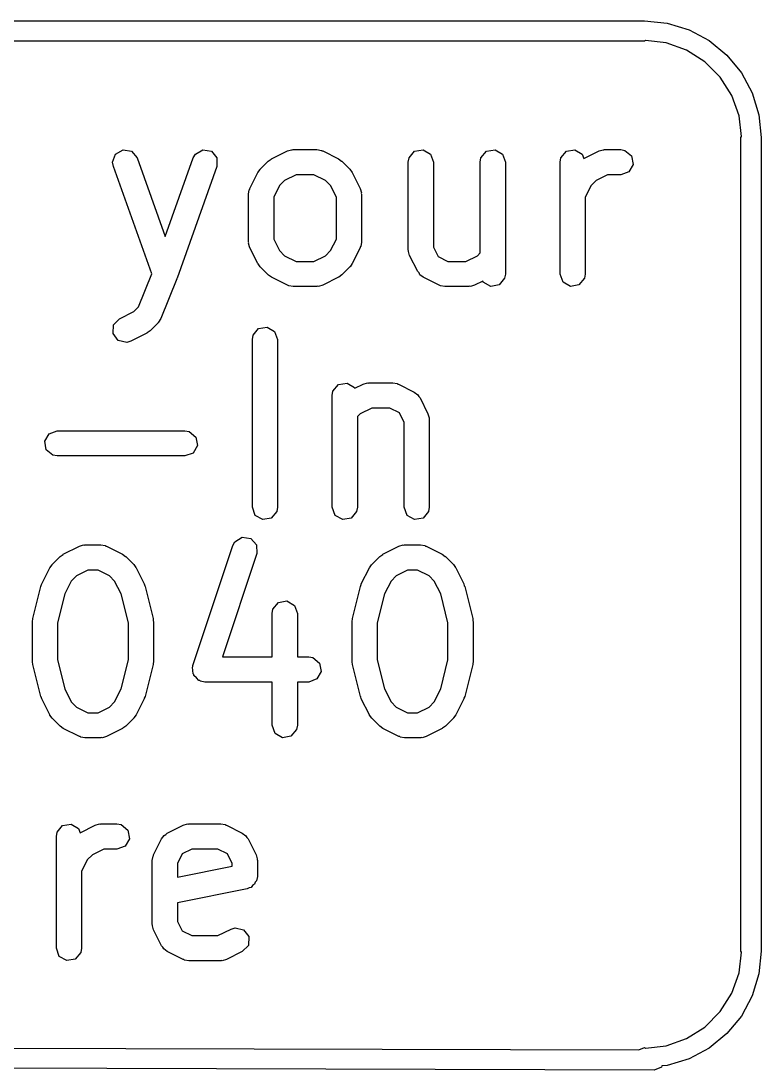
# Model space of a CAD drawing. Extents: x 134.2 to 161.8, y -113.7 to -84.1.
# Drawn here: x 147.42 to 151.82, y -104.44 to -98.19 of the extents above; entities that cross this region are included whole.
import ezdxf

# ---------------------------------------------------------------- set-up
doc = ezdxf.new("R2010")
doc.units = 0
doc.layers.add('BLACK', color=7, linetype='CONTINUOUS')

msp = doc.modelspace()

# ---------------------------------------------------------------- linework, layer by layer
at = {"layer": 'BLACK', "linetype": 'CONTINUOUS'}
for p, q in [((143.51, -98.1864), (151.13, -98.1864)), ((151.13, -98.1864), (151.13, -98.1864)), ((151.13, -98.1864), (151.266, -98.1998)), ((151.266, -98.1998), (151.396, -98.2394)), ((151.396, -98.2394), (151.516, -98.3036)), ((151.13, -98.3064), (143.51, -98.3064)), ((151.137, -98.3036), (151.13, -98.3064)), ((151.13, -98.3064), (151.13, -98.3064)), ((151.259, -98.3173), (151.137, -98.3036)), ((151.516, -98.3036), (151.621, -98.39)), ((151.381, -98.3601), (151.259, -98.3173)), ((151.491, -98.4291), (151.381, -98.3601)), ((151.582, -98.5207), (151.491, -98.4291)), ((151.621, -98.39), (151.708, -98.4953)), ((151.651, -98.6304), (151.582, -98.5207)), ((151.708, -98.4953), (151.772, -98.6155)), ((151.772, -98.6155), (151.812, -98.7459)), ((151.694, -98.7527), (151.651, -98.6304)), ((151.708, -98.8746), (151.694, -98.7527)), ((151.812, -98.7459), (151.825, -98.8813)), ((151.705, -98.8814), (151.708, -98.8746)), ((151.705, -103.731), (151.705, -98.8814)), ((151.705, -98.8814), (151.705, -98.8814)), ((151.705, -98.8814), (151.705, -98.8814)), ((151.825, -98.8813), (151.825, -98.8814)), ((151.825, -98.8814), (151.825, -103.731)), ((147.961, -99.0276), (147.979, -98.9795)), ((147.979, -98.9795), (148.024, -98.9542)), ((148.024, -98.9542), (148.074, -98.9634)), ((148.074, -98.9634), (148.107, -99.0029)), ((148.442, -99.0029), (148.455, -98.9802)), ((148.455, -98.9802), (148.499, -98.9543)), ((148.499, -98.9543), (148.55, -98.9629)), ((148.55, -98.9629), (148.583, -99.002)), ((148.908, -99.0086), (149.003, -98.961)), ((149.003, -98.961), (149.028, -98.9536)), ((149.028, -98.9536), (149.032, -98.9546)), ((149.032, -98.9546), (149.036, -98.9531)), ((149.036, -98.9531), (149.179, -98.9531)), ((149.179, -98.9531), (149.205, -98.9576)), ((149.205, -98.9576), (149.208, -98.9605)), ((149.208, -98.9605), (149.213, -98.961)), ((149.213, -98.961), (149.308, -99.0086)), ((149.728, -99.0024), (149.761, -98.9631)), ((149.761, -98.9631), (149.811, -98.9542)), ((149.811, -98.9542), (149.856, -98.9799)), ((149.856, -98.9799), (149.873, -99.0281)), ((150.156, -99.0024), (150.189, -98.9631)), ((150.189, -98.9631), (150.24, -98.9542)), ((150.24, -98.9542), (150.284, -98.9799)), ((150.284, -98.9799), (150.302, -99.0281)), ((150.632, -99.0024), (150.665, -98.9631)), ((150.665, -98.9631), (150.716, -98.9542)), ((150.716, -98.9542), (150.76, -98.9799)), ((150.76, -98.9799), (150.77, -99.006)), ((150.77, -99.006), (150.86, -98.961)), ((150.86, -98.961), (150.885, -98.9536)), ((150.885, -98.9536), (150.889, -98.9546)), ((150.889, -98.9546), (150.893, -98.9531)), ((150.893, -98.9531), (150.989, -98.9531)), ((150.989, -98.9531), (151.014, -98.9576)), ((151.014, -98.9576), (151.054, -98.9906)), ((151.054, -98.9906), (151.063, -99.0411)), ((147.966, -99.0533), (147.961, -99.0276)), ((148.194, -99.6933), (147.966, -99.0533)), ((148.107, -99.0029), (148.274, -99.4718)), ((148.274, -99.4718), (148.442, -99.0029)), ((148.583, -99.0533), (148.345, -99.72)), ((148.583, -99.002), (148.583, -99.0533)), ((148.84, -99.0703), (148.888, -99.0227)), ((148.888, -99.0227), (148.906, -99.0098)), ((148.906, -99.0098), (148.908, -99.0086)), ((149.308, -99.0086), (149.326, -99.022)), ((149.326, -99.022), (149.327, -99.0227)), ((149.327, -99.0227), (149.375, -99.0703)), ((149.723, -99.0281), (149.728, -99.0024)), ((149.723, -99.5519), (149.723, -99.0281)), ((149.873, -99.0281), (149.873, -99.5342)), ((150.152, -99.0281), (150.156, -99.0024)), ((150.152, -99.5685), (150.152, -99.0281)), ((150.302, -99.0281), (150.302, -99.6948)), ((150.628, -99.0281), (150.632, -99.0024)), ((150.628, -99.6948), (150.628, -99.0281)), ((151.063, -99.0411), (151.037, -99.0855)), ((148.779, -99.185), (148.826, -99.0898)), ((148.826, -99.0898), (148.84, -99.0718)), ((148.84, -99.0718), (148.84, -99.0703)), ((149.054, -99.1031), (148.985, -99.1374)), ((149.161, -99.1031), (149.054, -99.1031)), ((149.23, -99.1374), (149.161, -99.1031)), ((149.375, -99.0703), (149.388, -99.0887)), ((149.388, -99.0887), (149.389, -99.0898)), ((149.389, -99.0898), (149.437, -99.185)), ((150.911, -99.1031), (150.843, -99.1374)), ((150.989, -99.1031), (150.911, -99.1031)), ((151.037, -99.0855), (150.989, -99.1031)), ((148.955, -99.1678), (148.921, -99.2363)), ((148.985, -99.1374), (148.955, -99.1678)), ((149.26, -99.1678), (149.23, -99.1374)), ((149.295, -99.2363), (149.26, -99.1678)), ((150.812, -99.1678), (150.778, -99.2363)), ((150.843, -99.1374), (150.812, -99.1678)), ((148.771, -99.2186), (148.775, -99.1929)), ((148.771, -99.5043), (148.771, -99.2186)), ((148.775, -99.1929), (148.778, -99.1895)), ((148.778, -99.1895), (148.779, -99.185)), ((148.921, -99.2363), (148.921, -99.4866)), ((149.295, -99.4866), (149.295, -99.2363)), ((149.437, -99.185), (149.444, -99.21)), ((149.444, -99.21), (149.443, -99.2144)), ((149.443, -99.2144), (149.445, -99.2186)), ((149.445, -99.2186), (149.445, -99.5043)), ((150.778, -99.2363), (150.778, -99.6948)), ((148.921, -99.4866), (148.955, -99.5551)), ((149.26, -99.5551), (149.295, -99.4866)), ((148.772, -99.5085), (148.771, -99.5043)), ((148.771, -99.5129), (148.772, -99.5085)), ((148.779, -99.5378), (148.771, -99.5129)), ((148.826, -99.6331), (148.779, -99.5378)), ((148.955, -99.5551), (148.985, -99.5855)), ((149.23, -99.5855), (149.26, -99.5551)), ((149.437, -99.5378), (149.389, -99.6331)), ((149.44, -99.5299), (149.437, -99.5334)), ((149.437, -99.5334), (149.437, -99.5378)), ((149.445, -99.5043), (149.44, -99.5299)), ((149.725, -99.5561), (149.723, -99.5519)), ((149.724, -99.5605), (149.725, -99.5561)), ((149.873, -99.5342), (149.902, -99.5912)), ((148.985, -99.5855), (149.054, -99.6198)), ((149.054, -99.6198), (149.161, -99.6198)), ((149.161, -99.6198), (149.23, -99.5855)), ((149.731, -99.5854), (149.724, -99.5605)), ((149.779, -99.6807), (149.731, -99.5854)), ((149.902, -99.5912), (149.959, -99.6198)), ((149.959, -99.6198), (150.066, -99.6198)), ((150.066, -99.6198), (150.135, -99.5855)), ((150.135, -99.5855), (150.152, -99.5685)), ((148.828, -99.6342), (148.826, -99.6331)), ((148.84, -99.6526), (148.828, -99.6342)), ((148.888, -99.7002), (148.84, -99.6526)), ((149.375, -99.6526), (149.327, -99.7002)), ((149.376, -99.6511), (149.375, -99.6526)), ((149.389, -99.6331), (149.376, -99.6511)), ((149.787, -99.6884), (149.779, -99.6807)), ((148.115, -99.8907), (148.194, -99.6933)), ((148.344, -99.7226), (148.249, -99.9607)), ((148.345, -99.72), (148.344, -99.7217)), ((148.344, -99.7217), (148.344, -99.7226)), ((148.89, -99.7009), (148.888, -99.7002)), ((148.908, -99.7142), (148.89, -99.7009)), ((149.003, -99.7618), (148.908, -99.7142)), ((149.308, -99.7142), (149.213, -99.7618)), ((149.309, -99.713), (149.308, -99.7142)), ((149.327, -99.7002), (149.309, -99.713)), ((149.791, -99.6987), (149.787, -99.6884)), ((149.812, -99.7142), (149.791, -99.6987)), ((149.908, -99.7618), (149.812, -99.7142)), ((150.167, -99.737), (150.117, -99.7618)), ((150.169, -99.743), (150.167, -99.737)), ((150.214, -99.7686), (150.169, -99.743)), ((150.297, -99.7204), (150.264, -99.7597)), ((150.302, -99.6948), (150.297, -99.7204)), ((150.646, -99.743), (150.628, -99.6948)), ((150.69, -99.7686), (150.646, -99.743)), ((150.773, -99.7204), (150.74, -99.7597)), ((150.778, -99.6948), (150.773, -99.7204)), ((149.007, -99.7624), (149.003, -99.7618)), ((149.011, -99.7652), (149.007, -99.7624)), ((149.036, -99.7698), (149.011, -99.7652)), ((149.179, -99.7698), (149.036, -99.7698)), ((149.183, -99.7682), (149.179, -99.7698)), ((149.188, -99.7693), (149.183, -99.7682)), ((149.213, -99.7618), (149.188, -99.7693)), ((149.912, -99.7624), (149.908, -99.7618)), ((149.915, -99.7652), (149.912, -99.7624)), ((149.941, -99.7698), (149.915, -99.7652)), ((150.084, -99.7698), (149.941, -99.7698)), ((150.088, -99.7682), (150.084, -99.7698)), ((150.093, -99.7693), (150.088, -99.7682)), ((150.117, -99.7618), (150.093, -99.7693)), ((150.264, -99.7597), (150.214, -99.7686)), ((150.74, -99.7597), (150.69, -99.7686)), ((148.003, -99.961), (148.087, -99.9188)), ((148.087, -99.9188), (148.115, -99.8907)), ((147.967, -99.9983), (148.003, -99.961)), ((148.232, -99.9859), (148.185, -100.034)), ((148.233, -99.9839), (148.232, -99.9859)), ((148.235, -99.9828), (148.233, -99.9839)), ((148.249, -99.9607), (148.235, -99.9828)), ((147.964, -100.049), (147.967, -99.9983)), ((147.995, -100.091), (147.964, -100.049)), ((148.165, -100.048), (148.07, -100.095)), ((148.166, -100.046), (148.165, -100.048)), ((148.185, -100.034), (148.166, -100.046)), ((148.798, -100.06), (148.831, -100.02)), ((148.831, -100.02), (148.882, -100.012)), ((148.882, -100.012), (148.926, -100.037)), ((148.926, -100.037), (148.944, -100.085)), ((148.045, -100.103), (147.995, -100.091)), ((148.07, -100.095), (148.045, -100.103)), ((148.794, -100.085), (148.798, -100.06)), ((148.794, -101.085), (148.794, -100.085)), ((148.944, -100.085), (148.944, -101.085)), ((149.274, -100.393), (149.307, -100.354)), ((149.307, -100.354), (149.358, -100.345)), ((149.358, -100.345), (149.402, -100.371)), ((149.404, -100.376), (149.454, -100.352)), ((149.454, -100.352), (149.479, -100.344)), ((149.479, -100.344), (149.483, -100.345)), ((149.483, -100.345), (149.488, -100.344)), ((149.488, -100.344), (149.631, -100.344)), ((149.631, -100.344), (149.656, -100.348)), ((149.656, -100.348), (149.66, -100.351)), ((149.66, -100.351), (149.664, -100.352)), ((149.664, -100.352), (149.759, -100.399)), ((149.27, -100.419), (149.274, -100.393)), ((149.27, -101.085), (149.27, -100.419)), ((149.402, -100.371), (149.404, -100.376)), ((149.759, -100.399), (149.78, -100.415)), ((149.78, -100.415), (149.785, -100.425)), ((149.785, -100.425), (149.793, -100.433)), ((149.505, -100.494), (149.437, -100.528)), ((149.613, -100.494), (149.505, -100.494)), ((149.67, -100.522), (149.613, -100.494)), ((149.793, -100.433), (149.84, -100.528)), ((149.437, -100.528), (149.42, -100.545)), ((149.42, -100.545), (149.42, -101.085)), ((149.698, -100.579), (149.67, -100.522)), ((149.84, -100.528), (149.848, -100.553)), ((149.848, -100.553), (149.847, -100.557)), ((149.847, -100.557), (149.848, -100.562)), ((149.698, -101.085), (149.698, -100.579)), ((149.848, -100.562), (149.848, -101.085)), ((147.557, -100.691), (147.582, -100.647)), ((147.582, -100.647), (147.631, -100.629)), ((147.631, -100.629), (148.392, -100.629)), ((148.392, -100.629), (148.418, -100.634)), ((148.418, -100.634), (148.457, -100.667)), ((148.457, -100.667), (148.466, -100.717)), ((147.566, -100.742), (147.557, -100.691)), ((147.605, -100.775), (147.566, -100.742)), ((148.466, -100.717), (148.441, -100.762)), ((147.631, -100.779), (147.605, -100.775)), ((148.392, -100.779), (147.631, -100.779)), ((148.441, -100.762), (148.392, -100.779)), ((148.811, -101.134), (148.794, -101.085)), ((148.939, -101.111), (148.906, -101.15)), ((148.944, -101.085), (148.939, -101.111)), ((149.287, -101.134), (149.27, -101.085)), ((149.415, -101.111), (149.382, -101.15)), ((149.42, -101.085), (149.415, -101.111)), ((149.716, -101.134), (149.698, -101.085)), ((149.844, -101.111), (149.811, -101.15)), ((149.848, -101.085), (149.844, -101.111)), ((148.856, -101.159), (148.811, -101.134)), ((148.906, -101.15), (148.856, -101.159)), ((149.332, -101.159), (149.287, -101.134)), ((149.382, -101.15), (149.332, -101.159)), ((149.76, -101.159), (149.716, -101.134)), ((149.811, -101.15), (149.76, -101.159)), ((148.677, -101.314), (148.69, -101.291)), ((148.69, -101.291), (148.734, -101.264)), ((148.734, -101.264), (148.784, -101.271)), ((148.784, -101.271), (148.818, -101.31)), ((147.648, -101.379), (147.666, -101.367)), ((147.666, -101.367), (147.667, -101.365)), ((147.667, -101.365), (147.763, -101.318)), ((147.763, -101.318), (147.788, -101.31)), ((147.788, -101.31), (147.792, -101.311)), ((147.792, -101.311), (147.796, -101.31)), ((147.796, -101.31), (147.891, -101.31)), ((147.891, -101.31), (147.917, -101.314)), ((147.917, -101.314), (147.921, -101.317)), ((147.921, -101.317), (147.925, -101.318)), ((147.925, -101.318), (148.02, -101.365)), ((148.02, -101.365), (148.038, -101.379)), ((148.439, -102.028), (148.677, -101.314)), ((148.82, -101.361), (148.615, -101.977)), ((148.818, -101.31), (148.82, -101.361)), ((149.553, -101.379), (149.571, -101.367)), ((149.571, -101.367), (149.572, -101.365)), ((149.572, -101.365), (149.667, -101.318)), ((149.667, -101.318), (149.692, -101.31)), ((149.692, -101.31), (149.697, -101.311)), ((149.697, -101.311), (149.701, -101.31)), ((149.701, -101.31), (149.796, -101.31)), ((149.796, -101.31), (149.822, -101.314)), ((149.822, -101.314), (149.825, -101.317)), ((149.825, -101.317), (149.83, -101.318)), ((149.83, -101.318), (149.925, -101.365)), ((149.925, -101.365), (149.943, -101.379)), ((147.586, -101.447), (147.6, -101.429)), ((147.6, -101.427), (147.648, -101.379)), ((147.6, -101.429), (147.6, -101.427)), ((148.038, -101.379), (148.04, -101.379)), ((148.04, -101.379), (148.087, -101.427)), ((148.087, -101.427), (148.1, -101.445)), ((149.491, -101.447), (149.504, -101.429)), ((149.504, -101.429), (149.505, -101.427)), ((149.505, -101.427), (149.553, -101.379)), ((149.943, -101.379), (149.944, -101.379)), ((149.944, -101.379), (149.992, -101.427)), ((149.992, -101.427), (150.005, -101.445)), ((147.539, -101.542), (147.586, -101.447)), ((147.745, -101.494), (147.715, -101.525)), ((147.814, -101.46), (147.745, -101.494)), ((147.874, -101.46), (147.814, -101.46)), ((147.942, -101.494), (147.874, -101.46)), ((147.973, -101.525), (147.942, -101.494)), ((148.1, -101.445), (148.101, -101.447)), ((148.101, -101.447), (148.149, -101.542)), ((149.443, -101.542), (149.491, -101.447)), ((149.65, -101.494), (149.62, -101.525)), ((149.719, -101.46), (149.65, -101.494)), ((149.778, -101.46), (149.719, -101.46)), ((149.847, -101.494), (149.778, -101.46)), ((149.877, -101.525), (149.847, -101.494)), ((150.005, -101.445), (150.006, -101.447)), ((150.006, -101.447), (150.054, -101.542)), ((147.485, -101.748), (147.533, -101.557)), ((147.533, -101.557), (147.538, -101.545)), ((147.538, -101.545), (147.539, -101.542)), ((147.715, -101.525), (147.676, -101.602)), ((148.011, -101.602), (147.973, -101.525)), ((148.149, -101.542), (148.153, -101.554)), ((148.153, -101.554), (148.155, -101.557)), ((148.155, -101.557), (148.202, -101.748)), ((149.39, -101.748), (149.438, -101.557)), ((149.438, -101.557), (149.443, -101.545)), ((149.443, -101.545), (149.443, -101.542)), ((149.62, -101.525), (149.581, -101.602)), ((149.916, -101.602), (149.877, -101.525)), ((150.054, -101.542), (150.057, -101.554)), ((150.057, -101.554), (150.059, -101.557)), ((150.059, -101.557), (150.107, -101.748)), ((147.676, -101.602), (147.633, -101.775)), ((148.055, -101.775), (148.011, -101.602)), ((149.581, -101.602), (149.538, -101.775)), ((149.959, -101.775), (149.916, -101.602)), ((148.916, -101.693), (148.949, -101.653)), ((148.949, -101.653), (149, -101.644)), ((149, -101.644), (149.044, -101.67)), ((149.044, -101.67), (149.062, -101.718)), ((148.912, -101.718), (148.916, -101.693)), ((148.912, -101.977), (148.912, -101.718)), ((149.062, -101.718), (149.062, -101.977)), ((147.483, -101.766), (147.486, -101.751)), ((147.483, -102.004), (147.483, -101.766)), ((147.486, -101.751), (147.485, -101.748)), ((147.633, -101.775), (147.633, -101.995)), ((148.055, -101.995), (148.055, -101.775)), ((148.202, -101.748), (148.203, -101.763)), ((148.203, -101.763), (148.205, -101.766)), ((148.205, -101.766), (148.205, -102.004)), ((149.388, -101.766), (149.39, -101.751)), ((149.388, -102.004), (149.388, -101.766)), ((149.39, -101.751), (149.39, -101.748)), ((149.538, -101.775), (149.538, -101.995)), ((149.959, -101.995), (149.959, -101.775)), ((150.107, -101.748), (150.108, -101.763)), ((150.108, -101.763), (150.109, -101.766)), ((150.109, -101.766), (150.109, -102.004)), ((147.633, -101.995), (147.676, -102.168)), ((148.011, -102.168), (148.055, -101.995)), ((148.615, -101.977), (148.912, -101.977)), ((149.062, -101.977), (149.13, -101.977)), ((149.13, -101.977), (149.155, -101.981)), ((149.155, -101.981), (149.194, -102.014)), ((149.538, -101.995), (149.581, -102.168)), ((149.916, -102.168), (149.959, -101.995)), ((147.484, -102.007), (147.483, -102.004)), ((147.485, -102.022), (147.484, -102.007)), ((147.533, -102.213), (147.485, -102.022)), ((148.202, -102.022), (148.155, -102.213)), ((148.205, -102.004), (148.202, -102.019)), ((148.202, -102.019), (148.202, -102.022)), ((148.437, -102.038), (148.439, -102.034)), ((148.44, -102.059), (148.437, -102.038)), ((148.439, -102.034), (148.439, -102.028)), ((149.194, -102.014), (149.203, -102.065)), ((149.389, -102.007), (149.388, -102.004)), ((149.39, -102.022), (149.389, -102.007)), ((149.438, -102.213), (149.39, -102.022)), ((150.107, -102.022), (150.059, -102.213)), ((150.109, -102.004), (150.107, -102.019)), ((150.107, -102.019), (150.107, -102.022)), ((148.441, -102.079), (148.44, -102.059)), ((148.445, -102.083), (148.441, -102.079)), ((148.446, -102.089), (148.445, -102.083)), ((148.461, -102.102), (148.446, -102.089)), ((148.475, -102.117), (148.461, -102.102)), ((148.48, -102.118), (148.475, -102.117)), ((148.485, -102.122), (148.48, -102.118)), ((149.178, -102.109), (149.13, -102.127)), ((149.203, -102.065), (149.178, -102.109)), ((147.676, -102.168), (147.715, -102.245)), ((147.973, -102.245), (148.011, -102.168)), ((148.51, -102.127), (148.485, -102.122)), ((148.912, -102.127), (148.51, -102.127)), ((148.912, -102.385), (148.912, -102.127)), ((149.13, -102.127), (149.062, -102.127)), ((149.062, -102.127), (149.062, -102.385)), ((149.581, -102.168), (149.62, -102.245)), ((149.877, -102.245), (149.916, -102.168)), ((147.535, -102.216), (147.533, -102.213)), ((147.539, -102.228), (147.535, -102.216)), ((147.586, -102.323), (147.539, -102.228)), ((147.715, -102.245), (147.745, -102.276)), ((147.942, -102.276), (147.973, -102.245)), ((148.149, -102.228), (148.101, -102.323)), ((148.155, -102.213), (148.149, -102.224)), ((148.149, -102.224), (148.149, -102.228)), ((149.44, -102.216), (149.438, -102.213)), ((149.443, -102.228), (149.44, -102.216)), ((149.491, -102.323), (149.443, -102.228)), ((149.62, -102.245), (149.65, -102.276)), ((149.847, -102.276), (149.877, -102.245)), ((150.054, -102.228), (150.006, -102.323)), ((150.059, -102.213), (150.054, -102.224)), ((150.054, -102.224), (150.054, -102.228)), ((147.745, -102.276), (147.814, -102.31)), ((147.874, -102.31), (147.942, -102.276)), ((149.65, -102.276), (149.719, -102.31)), ((149.778, -102.31), (149.847, -102.276)), ((147.587, -102.324), (147.586, -102.323)), ((147.6, -102.343), (147.587, -102.324)), ((147.648, -102.39), (147.6, -102.343)), ((147.814, -102.31), (147.874, -102.31)), ((148.087, -102.343), (148.04, -102.39)), ((148.088, -102.341), (148.087, -102.343)), ((148.101, -102.323), (148.088, -102.341)), ((149.492, -102.324), (149.491, -102.323)), ((149.505, -102.343), (149.492, -102.324)), ((149.553, -102.39), (149.505, -102.343)), ((149.719, -102.31), (149.778, -102.31)), ((149.992, -102.343), (149.944, -102.39)), ((149.993, -102.341), (149.992, -102.343)), ((150.006, -102.323), (149.993, -102.341)), ((147.649, -102.391), (147.648, -102.39)), ((147.667, -102.404), (147.649, -102.391)), ((147.763, -102.452), (147.667, -102.404)), ((148.02, -102.404), (147.925, -102.452)), ((148.021, -102.403), (148.02, -102.404)), ((148.04, -102.39), (148.021, -102.403)), ((148.929, -102.433), (148.912, -102.385)), ((148.974, -102.459), (148.929, -102.433)), ((149.057, -102.411), (149.024, -102.45)), ((149.062, -102.385), (149.057, -102.411)), ((149.554, -102.391), (149.553, -102.39)), ((149.572, -102.404), (149.554, -102.391)), ((149.667, -102.452), (149.572, -102.404)), ((149.925, -102.404), (149.83, -102.452)), ((149.926, -102.403), (149.925, -102.404)), ((149.944, -102.39), (149.926, -102.403)), ((147.767, -102.452), (147.763, -102.452)), ((147.771, -102.455), (147.767, -102.452)), ((147.796, -102.46), (147.771, -102.455)), ((147.891, -102.46), (147.796, -102.46)), ((147.896, -102.458), (147.891, -102.46)), ((147.9, -102.459), (147.896, -102.458)), ((147.925, -102.452), (147.9, -102.459)), ((149.024, -102.45), (148.974, -102.459)), ((149.672, -102.452), (149.667, -102.452)), ((149.675, -102.455), (149.672, -102.452)), ((149.701, -102.46), (149.675, -102.455)), ((149.796, -102.46), (149.701, -102.46)), ((149.8, -102.458), (149.796, -102.46)), ((149.805, -102.459), (149.8, -102.458)), ((149.83, -102.452), (149.805, -102.459)), ((147.63, -103.022), (147.663, -102.983)), ((147.663, -102.983), (147.714, -102.974)), ((147.714, -102.974), (147.758, -103)), ((147.768, -103.026), (147.858, -102.981)), ((147.858, -102.981), (147.883, -102.973)), ((147.883, -102.973), (147.887, -102.974)), ((147.887, -102.974), (147.891, -102.973)), ((147.891, -102.973), (147.987, -102.973)), ((147.987, -102.973), (148.012, -102.977)), ((148.012, -102.977), (148.052, -103.01)), ((148.286, -103.028), (148.382, -102.981)), ((148.382, -102.981), (148.407, -102.973)), ((148.407, -102.973), (148.411, -102.974)), ((148.411, -102.974), (148.415, -102.973)), ((148.415, -102.973), (148.606, -102.973)), ((148.606, -102.973), (148.631, -102.977)), ((148.631, -102.977), (148.635, -102.98)), ((148.635, -102.98), (148.639, -102.981)), ((148.639, -102.981), (148.734, -103.028)), ((147.626, -103.048), (147.63, -103.022)), ((147.626, -103.714), (147.626, -103.048)), ((147.758, -103), (147.768, -103.026)), ((148.052, -103.01), (148.061, -103.061)), ((148.253, -103.062), (148.268, -103.041)), ((148.268, -103.041), (148.279, -103.037)), ((148.279, -103.037), (148.286, -103.028)), ((148.734, -103.028), (148.755, -103.044)), ((148.755, -103.044), (148.76, -103.054)), ((148.76, -103.054), (148.768, -103.062)), ((148.035, -103.105), (147.987, -103.123)), ((148.061, -103.061), (148.035, -103.105)), ((148.205, -103.157), (148.253, -103.062)), ((148.768, -103.062), (148.816, -103.157)), ((147.841, -103.157), (147.81, -103.187)), ((147.909, -103.123), (147.841, -103.157)), ((147.987, -103.123), (147.909, -103.123)), ((148.197, -103.191), (148.202, -103.165)), ((148.202, -103.165), (148.205, -103.162)), ((148.205, -103.162), (148.205, -103.157)), ((148.376, -103.151), (148.347, -103.208)), ((148.433, -103.123), (148.376, -103.151)), ((148.588, -103.123), (148.433, -103.123)), ((148.645, -103.151), (148.588, -103.123)), ((148.674, -103.208), (148.645, -103.151)), ((148.816, -103.157), (148.823, -103.182)), ((148.823, -103.182), (148.822, -103.186)), ((147.81, -103.187), (147.776, -103.256)), ((148.197, -103.572), (148.197, -103.191)), ((148.347, -103.208), (148.347, -103.29)), ((148.347, -103.29), (148.674, -103.224)), ((148.674, -103.224), (148.674, -103.208)), ((148.822, -103.186), (148.824, -103.191)), ((148.824, -103.191), (148.824, -103.286)), ((147.776, -103.256), (147.776, -103.714)), ((148.824, -103.286), (148.819, -103.312)), ((148.763, -103.359), (148.347, -103.443)), ((148.774, -103.353), (148.763, -103.359)), ((148.786, -103.351), (148.774, -103.353)), ((148.795, -103.34), (148.786, -103.351)), ((148.807, -103.333), (148.795, -103.34)), ((148.811, -103.321), (148.807, -103.333)), ((148.819, -103.312), (148.811, -103.321)), ((148.347, -103.443), (148.347, -103.554)), ((148.347, -103.554), (148.376, -103.611)), ((148.199, -103.576), (148.197, -103.572)), ((148.198, -103.58), (148.199, -103.576)), ((148.205, -103.605), (148.198, -103.58)), ((148.253, -103.7), (148.205, -103.605)), ((148.376, -103.611), (148.433, -103.639)), ((148.588, -103.639), (148.667, -103.6)), ((148.667, -103.6), (148.692, -103.592)), ((148.692, -103.592), (148.742, -103.604)), ((148.742, -103.604), (148.773, -103.645)), ((148.433, -103.639), (148.588, -103.639)), ((148.773, -103.645), (148.77, -103.697)), ((147.643, -103.763), (147.626, -103.714)), ((147.771, -103.74), (147.738, -103.779)), ((147.776, -103.714), (147.771, -103.74)), ((148.261, -103.708), (148.253, -103.7)), ((148.266, -103.718), (148.261, -103.708)), ((148.286, -103.734), (148.266, -103.718)), ((148.382, -103.782), (148.286, -103.734)), ((148.734, -103.734), (148.639, -103.782)), ((148.77, -103.697), (148.734, -103.734)), ((151.694, -103.86), (151.708, -103.738)), ((151.708, -103.738), (151.705, -103.731)), ((151.825, -103.731), (151.812, -103.867)), ((151.825, -103.731), (151.825, -103.731)), ((151.825, -103.731), (151.825, -103.731)), ((147.688, -103.788), (147.643, -103.763)), ((147.738, -103.779), (147.688, -103.788)), ((148.386, -103.782), (148.382, -103.782)), ((148.39, -103.785), (148.386, -103.782)), ((148.415, -103.789), (148.39, -103.785)), ((148.606, -103.789), (148.415, -103.789)), ((148.61, -103.788), (148.606, -103.789)), ((148.614, -103.789), (148.61, -103.788)), ((148.639, -103.782), (148.614, -103.789)), ((151.651, -103.982), (151.694, -103.86)), ((151.812, -103.867), (151.772, -103.997)), ((151.582, -104.092), (151.651, -103.982)), ((151.772, -103.997), (151.708, -104.118)), ((151.491, -104.184), (151.582, -104.092)), ((151.708, -104.118), (151.621, -104.223)), ((151.381, -104.253), (151.491, -104.184)), ((151.621, -104.223), (151.516, -104.309)), ((143.51, -104.299), (151.097, -104.32)), ((151.097, -104.32), (151.13, -104.306)), ((151.13, -104.306), (151.137, -104.309)), ((151.137, -104.309), (151.259, -104.296)), ((151.259, -104.296), (151.381, -104.253)), ((151.516, -104.309), (151.396, -104.374)), ((151.188, -104.44), (143.51, -104.419)), ((151.231, -104.423), (151.188, -104.44)), ((151.234, -104.416), (151.231, -104.423)), ((151.266, -104.413), (151.234, -104.416)), ((151.396, -104.374), (151.266, -104.413))]:
    msp.add_line(p, q, dxfattribs=at)

doc.saveas('drawing.dxf')
